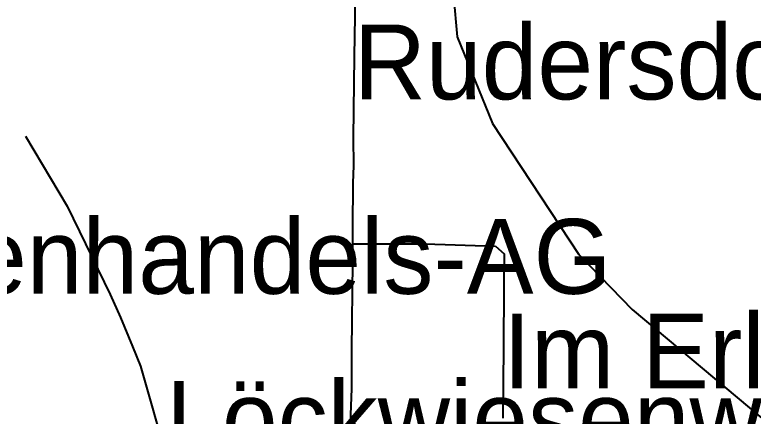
# Model space of a CAD drawing. Extents: x -3657 to 4700, y -7332 to 8131.
# Drawn here: x -7.7 to 420.4, y 3793.8 to 4026.7 of the extents above; entities that cross this region are included whole.
import ezdxf

# ---------------------------------------------------------------- set-up
doc = ezdxf.new("R2010")
doc.units = 0
for name, color, linetype in [('OSM_HIGHWAY_RESIDENTIAL', 8, 'CONTINUOUS'), ('OSM_LABELS', 8, 'CONTINUOUS'), ('OSM_WATERWAY_CANAL', 4, 'CONTINUOUS')]:
    doc.layers.add(name, color=color, linetype=linetype)

msp = doc.modelspace()

# ---------------------------------------------------------------- linework, layer by layer
at = {"layer": 'OSM_HIGHWAY_RESIDENTIAL'}
for p, q in [((189.871909, 4058.630835), (188.984527, 4002.432919)), ((188.984527, 4002.432919), (188.681148, 3971.331698)), ((188.681148, 3971.331698), (188.430861, 3955.252911)), ((-1.559896, 3956.331502), (22.733134, 3915.778712)), ((188.430861, 3955.252911), (188.58255, 3939.163005)), ((188.58255, 3939.163005), (188.180574, 3929.311135)), ((188.180574, 3929.311135), (187.983378, 3903.035774)), ((22.733134, 3915.778712), (47.610167, 3864.384417)), ((187.983378, 3903.035774), (188.066807, 3893.873312)), ((188.066807, 3893.873312), (229.97854, 3893.773236)), ((188.066807, 3893.873312), (188.08956, 3882.965089)), ((229.97854, 3893.773236), (270.949801, 3892.550092)), ((270.949801, 3892.550092), (275.978299, 3888.102295)), ((275.978299, 3888.102295), (275.81144, 3867.319963)), ((188.08956, 3882.965089), (187.573817, 3832.349159)), ((275.81144, 3867.319963), (275.553569, 3835.129032)), ((47.610167, 3864.384417), (53.692905, 3851.074385)), ((53.692905, 3851.074385), (60.541673, 3834.339548)), ((60.541673, 3834.339548), (65.198533, 3822.919829)), ((187.573817, 3832.349159), (187.406959, 3809.865545)), ((275.553569, 3835.129032), (275.371542, 3811.956009)), ((65.198533, 3822.919829), (69.491338, 3808.019709)), ((187.406959, 3809.865545), (186.906384, 3794.698557)), ((275.371542, 3811.956009), (275.219852, 3792.674809)), ((69.491338, 3808.019709), (80.466054, 3769.568503)), ((186.906384, 3794.698557), (186.54233, 3783.66802))]:
    msp.add_line(p, q, dxfattribs=at)
at = {"layer": 'OSM_WATERWAY_CANAL'}
for p, q in [((238.29111, 4134.710403), (248.772836, 4013.863757)), ((248.772836, 4013.863757), (269.144699, 3963.61477)), ((269.144699, 3963.61477), (319.26282, 3887.735352)), ((319.26282, 3887.735352), (350.192253, 3855.744571)), ((350.192253, 3855.744571), (433.894369, 3785.4249))]:
    msp.add_line(p, q, dxfattribs=at)

# ---------------------------------------------------------------- texts
at = {"layer": 'OSM_LABELS'}
for s, p in [('Rudersdorfer Straße', (188.742613, 3977.632803)), ('SPAR Österreichische Warenhandels-AG', (-733.109163, 3864.846571)), ('Im Erlengrund', (275.355576, 3809.926605)), ('Löckwiesenweg', (80.076397, 3770.93371))]:
    msp.add_text(s, height=43.418293, dxfattribs=at).set_placement(p)

doc.saveas('drawing.dxf')
